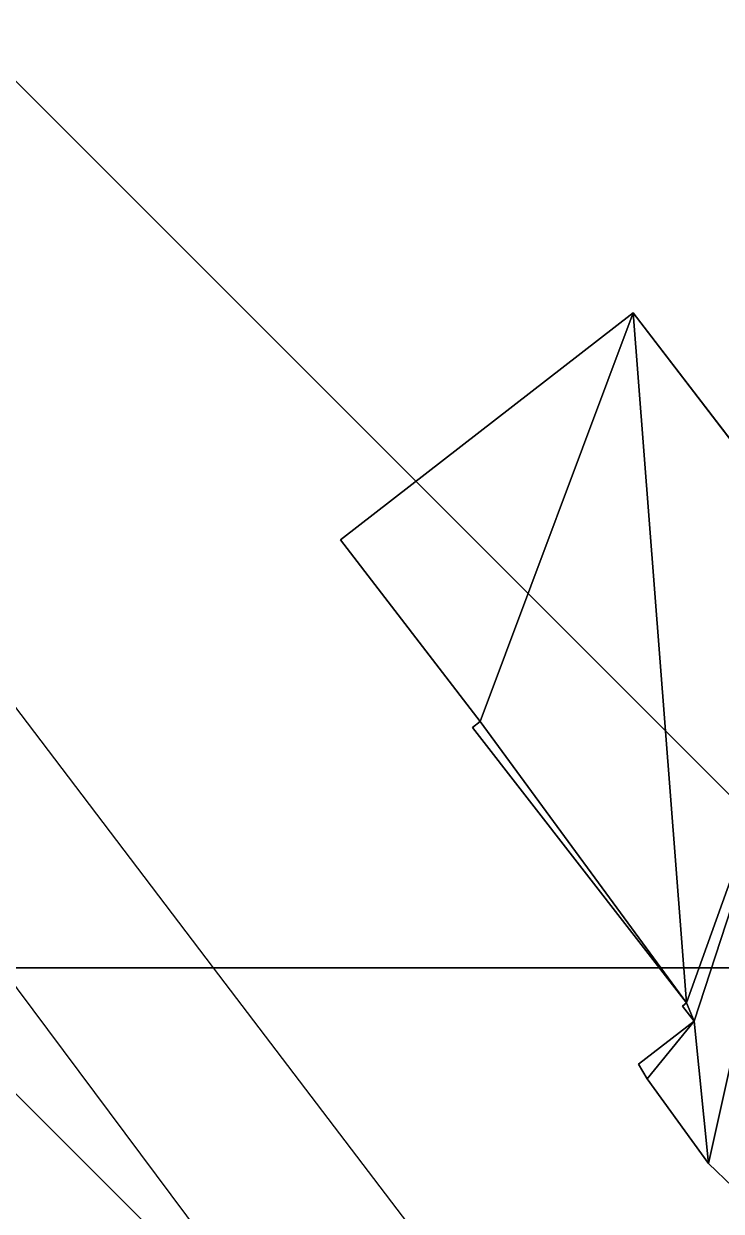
# Model space of a CAD drawing. Extents: x 0 to 812, y 0 to 720.
# Drawn here: x 483.98 to 504.63, y 292.79 to 327.96 of the extents above; entities that cross this region are included whole.
import ezdxf

# ---------------------------------------------------------------- set-up
doc = ezdxf.new("R2010")
doc.units = 0
doc.header["$LTSCALE"] = 0.0254
doc.layers.get('0').update_dxf_attribs({"color": 13, "linetype": 'CONTINUOUS'})
for name, color, linetype in [('BUILDINGS', 250, 'CONTINUOUS'), ('MINOR_ROADS', 250, 'CONTINUOUS'), ('PATHS', 250, 'CONTINUOUS'), ('TOPOGRAPHY', 250, 'CONTINUOUS')]:
    doc.layers.add(name, color=color, linetype=linetype)

# ---------------------------------------------------------------- blocks, each defined once
blk = doc.blocks.new('GROUP520')
at = {"color": 0}
blk.add_polyline3d([(573.667, 200.166, 5.817), (570, 200.767, 5.867), (564.894, 201.604, 5.946), (558.466, 210, 6.43), (540, 234.119, 7.811), (535.498, 240, 8.126), (522.582, 256.87, 8.723), (518.498, 262.019, 8.946), (512.426, 270, 9.324), (510, 273.188, 9.392), (489.601, 300, 9.836), (480, 312.62, 9.841), (469.261, 326.735, 9.752)], dxfattribs=at)
blk = doc.blocks.new('GROUP616')
at = {"color": 0}
blk.add_polyline3d([(303.799, 531.003, 5.591), (306.298, 527.722, 5.583), (319.86, 510, 5.497), (330, 496.75, 5.431), (339.501, 484.335, 5.365), (342.988, 480, 5.337), (360, 458.852, 5.391), (367.121, 450, 5.461), (375.975, 438.992, 5.723), (390, 420.972, 6.155), (390.757, 420, 6.185), (410.386, 394.779, 7.268), (414.101, 390, 7.467), (420, 382.412, 7.815), (437.423, 360, 8.973), (450, 343.822, 9.544), (460.745, 330, 9.777), (465.49, 323.896, 9.776), (480, 304.447, 9.915), (483.318, 300, 9.914), (505.699, 270, 9.371), (510, 264.235, 9.156), (514.217, 258.582, 8.89)], dxfattribs=at)
blk = doc.blocks.new('GROUP703')
at = {"color": 0}
for p, q in [((502.02, 319.398, 11.609), (493.362, 312.677, 11.609)), ((493.362, 312.677, 8.609), (502.02, 319.398, 8.609)), ((502.02, 319.398, 11.609), (493.362, 312.677, 11.609)), ((493.362, 312.677, 8.609), (502.02, 319.398, 8.609)), ((508.097, 311.48, 11.609), (502.02, 319.398, 11.609)), ((502.02, 319.398, 8.609), (508.097, 311.48, 8.609)), ((508.097, 311.48, 11.609), (502.02, 319.398, 11.609)), ((502.02, 319.398, 8.609), (508.097, 311.48, 8.609)), ((502.02, 319.398, 8.609), (502.02, 319.398, 11.609)), ((502.02, 319.398, 8.609), (502.02, 319.398, 11.609)), ((493.362, 312.677, 11.609), (497.497, 307.293, 11.609)), ((497.497, 307.293, 8.609), (493.362, 312.677, 8.609)), ((493.362, 312.677, 8.609), (493.362, 312.677, 11.609)), ((493.362, 312.677, 11.609), (497.497, 307.293, 11.609)), ((493.362, 312.677, 8.609), (493.362, 312.677, 11.609)), ((497.497, 307.293, 8.609), (493.362, 312.677, 8.609)), ((497.497, 307.293, 11.609), (497.267, 307.115, 11.609)), ((497.267, 307.115, 8.609), (497.497, 307.293, 8.609)), ((497.497, 307.293, 11.609), (497.267, 307.115, 11.609)), ((497.267, 307.115, 8.609), (497.497, 307.293, 8.609)), ((497.267, 307.115, 11.609), (503.601, 298.964, 11.609)), ((503.601, 298.964, 8.609), (497.267, 307.115, 8.609)), ((497.267, 307.115, 8.609), (497.267, 307.115, 11.609)), ((497.267, 307.115, 11.609), (503.601, 298.964, 11.609)), ((497.267, 307.115, 8.609), (497.267, 307.115, 11.609)), ((503.601, 298.964, 8.609), (497.267, 307.115, 8.609)), ((497.497, 307.293, 11.609), (497.497, 307.293, 8.609)), ((497.497, 307.293, 11.609), (497.497, 307.293, 8.609)), ((503.601, 298.964, 11.609), (503.483, 298.866, 11.609)), ((503.483, 298.866, 8.609), (503.601, 298.964, 8.609)), ((503.601, 298.964, 11.609), (503.483, 298.866, 11.609)), ((503.483, 298.866, 8.609), (503.601, 298.964, 8.609)), ((503.601, 298.964, 8.609), (503.601, 298.964, 11.609)), ((503.601, 298.964, 8.609), (503.601, 298.964, 11.609)), ((503.483, 298.866, 11.609), (503.828, 298.415, 11.609)), ((503.828, 298.415, 8.609), (503.483, 298.866, 8.609)), ((503.483, 298.866, 8.609), (503.483, 298.866, 11.609)), ((503.483, 298.866, 11.609), (503.828, 298.415, 11.609)), ((503.483, 298.866, 8.609), (503.483, 298.866, 11.609)), ((503.828, 298.415, 8.609), (503.483, 298.866, 8.609)), ((503.828, 298.415, 11.609), (502.177, 297.141, 11.609)), ((502.177, 297.141, 8.609), (503.828, 298.415, 8.609)), ((503.828, 298.415, 11.609), (502.177, 297.141, 11.609)), ((502.177, 297.141, 8.609), (503.828, 298.415, 8.609)), ((503.828, 298.415, 8.609), (503.828, 298.415, 11.609)), ((503.828, 298.415, 8.609), (503.828, 298.415, 11.609)), ((502.177, 297.141, 11.609), (502.433, 296.711, 11.609)), ((502.433, 296.711, 8.609), (502.177, 297.141, 8.609)), ((502.177, 297.141, 8.609), (502.177, 297.141, 11.609)), ((502.177, 297.141, 11.609), (502.433, 296.711, 11.609)), ((502.177, 297.141, 8.609), (502.177, 297.141, 11.609)), ((502.433, 296.711, 8.609), (502.177, 297.141, 8.609)), ((502.433, 296.711, 11.609), (504.254, 294.201, 11.609)), ((504.254, 294.201, 8.609), (502.433, 296.711, 8.609)), ((502.433, 296.711, 8.609), (502.433, 296.711, 11.609)), ((502.433, 296.711, 11.609), (504.254, 294.201, 11.609)), ((502.433, 296.711, 8.609), (502.433, 296.711, 11.609)), ((504.254, 294.201, 8.609), (502.433, 296.711, 8.609)), ((504.254, 294.201, 11.609), (504.971, 293.513, 11.609)), ((504.971, 293.513, 8.609), (504.254, 294.201, 8.609)), ((504.254, 294.201, 8.609), (504.254, 294.201, 11.609)), ((504.254, 294.201, 11.609), (504.971, 293.513, 11.609)), ((504.254, 294.201, 8.609), (504.254, 294.201, 11.609)), ((504.971, 293.513, 8.609), (504.254, 294.201, 8.609))]:
    blk.add_line(p, q, dxfattribs=at)
mesh = blk.add_polyface(dxfattribs=at)
corners = [(503.828, 298.415, 11.609), (503.601, 298.964, 11.609), (503.483, 298.866, 11.609), (502.433, 296.711, 11.609), (502.177, 297.141, 11.609), (504.254, 294.201, 11.609), (502.02, 319.398, 11.609), (493.362, 312.677, 11.609), (497.497, 307.293, 11.609), (530.775, 287.808, 11.609), (530.329, 290.325, 11.609), (528.887, 286.309, 11.609), (531.622, 288.72, 11.609), (531.471, 288.548, 11.609), (530.776, 290.663, 11.609), (530.672, 290.788, 11.609), (497.267, 307.115, 11.609), (508.097, 311.48, 11.609), (504.971, 293.513, 11.609), (505.117, 293.367, 11.609), (506.761, 294.614, 11.609), (507.072, 294.22, 11.609), (507.197, 294.327, 11.609), (513.491, 286.103, 11.609), (511.441, 307.058, 11.609), (516.906, 300.067, 11.609), (513.696, 286.264, 11.609), (517.906, 280.924, 11.609), (520.862, 303.208, 11.609), (526.028, 287.169, 11.609), (523.645, 299.617, 11.609), (535.344, 308.662, 11.609), (526.126, 287.044, 11.609), (526.548, 287.365, 11.609), (527.822, 285.742, 11.609), (538.564, 297.657, 11.609), (538.945, 297.177, 11.609), (535.747, 308.134, 11.609), (537.991, 305.301, 11.609), (538.445, 304.687, 11.609), (541.938, 300.194, 11.609), (512.028, 314.593, 11.609), (515.474, 310.158, 11.609)]
mesh.append_faces([[corners[k] for k in face] for face in [(0, 1, 2), (3, 0, 4), (12, 9, 13), (1, 8, 16), (35, 15, 36), (41, 24, 42)]], dxfattribs={"vtx0": -1, "color": 0})
mesh.append_faces([[corners[k] for k in face] for face in [(9, 10, 11), (10, 9, 12), (6, 1, 17), (24, 23, 25), (25, 27, 28), (28, 29, 30), (30, 29, 31), (31, 35, 37), (37, 35, 38), (38, 35, 39)]], dxfattribs={"vtx0": -1, "vtx1": -1, "color": 0})
mesh.append_faces([[corners[k] for k in face] for face in [(8, 1, 6), (17, 1, 0), (17, 0, 5), (17, 23, 24), (31, 11, 10), (31, 10, 15), (31, 15, 35)]], dxfattribs={"vtx0": -1, "vtx1": -1, "vtx2": -1, "color": 0})
mesh.append_faces([[corners[k] for k in face] for face in [(0, 3, 5), (17, 5, 18), (17, 18, 19), (17, 19, 20), (17, 20, 21), (17, 21, 22), (17, 22, 23), (25, 23, 26), (25, 26, 27), (28, 27, 29), (31, 29, 32), (31, 32, 33), (31, 33, 34), (31, 34, 11), (24, 41, 17)]], dxfattribs={"vtx0": -1, "vtx2": -1, "color": 0})
mesh.append_faces([[corners[k] for k in face] for face in [(14, 15, 10), (40, 39, 35)]], dxfattribs={"vtx1": -1, "color": 0})
mesh.append_faces([[corners[k] for k in face] for face in [(6, 7, 8)]], dxfattribs={"vtx2": -1, "color": 0})
mesh = blk.add_polyface(dxfattribs=at)
corners = [(502.02, 319.398, 8.609), (497.497, 307.293, 8.609), (493.362, 312.677, 8.609), (512.028, 314.593, 8.609), (511.441, 307.058, 8.609), (508.097, 311.48, 8.609), (515.474, 310.158, 8.609), (503.828, 298.415, 8.609), (502.433, 296.711, 8.609), (502.177, 297.141, 8.609), (504.254, 294.201, 8.609), (503.483, 298.866, 8.609), (503.601, 298.964, 8.609), (541.938, 300.194, 8.609), (538.564, 297.657, 8.609), (538.445, 304.687, 8.609), (497.267, 307.115, 8.609), (504.971, 293.513, 8.609), (505.117, 293.367, 8.609), (506.761, 294.614, 8.609), (507.072, 294.22, 8.609), (507.197, 294.327, 8.609), (513.491, 286.103, 8.609), (516.906, 300.067, 8.609), (513.696, 286.264, 8.609), (517.906, 280.924, 8.609), (520.862, 303.208, 8.609), (526.028, 287.169, 8.609), (523.645, 299.617, 8.609), (535.344, 308.662, 8.609), (526.126, 287.044, 8.609), (526.548, 287.365, 8.609), (527.822, 285.742, 8.609), (528.887, 286.309, 8.609), (530.329, 290.325, 8.609), (530.672, 290.788, 8.609), (538.945, 297.177, 8.609), (535.747, 308.134, 8.609), (537.991, 305.301, 8.609), (530.776, 290.663, 8.609), (530.775, 287.808, 8.609), (531.622, 288.72, 8.609), (531.471, 288.548, 8.609)]
mesh.append_faces([[corners[k] for k in face] for face in [(0, 1, 2), (4, 3, 6), (7, 8, 9), (1, 12, 16), (35, 14, 36), (40, 41, 42)]], dxfattribs={"vtx0": -1, "color": 0})
mesh.append_faces([[corners[k] for k in face] for face in [(3, 4, 5), (8, 7, 10), (10, 5, 17), (17, 5, 18), (18, 5, 19), (19, 5, 20), (20, 5, 21), (21, 5, 22), (22, 23, 24), (24, 23, 25), (25, 26, 27), (27, 29, 30), (30, 29, 31), (31, 29, 32), (32, 29, 33)]], dxfattribs={"vtx0": -1, "vtx1": -1, "color": 0})
mesh.append_faces([[corners[k] for k in face] for face in [(12, 1, 0), (12, 5, 7), (7, 5, 10), (22, 5, 4), (33, 29, 34), (34, 29, 35), (35, 29, 14)]], dxfattribs={"vtx0": -1, "vtx1": -1, "vtx2": -1, "color": 0})
mesh.append_faces([[corners[k] for k in face] for face in [(12, 0, 5), (22, 4, 23), (25, 23, 26), (27, 26, 28), (27, 28, 29), (14, 29, 37), (14, 37, 38), (14, 38, 15), (34, 40, 33), (40, 34, 41)]], dxfattribs={"vtx0": -1, "vtx2": -1, "color": 0})
mesh.append_faces([[corners[k] for k in face] for face in [(13, 14, 15), (39, 34, 35)]], dxfattribs={"vtx1": -1, "color": 0})
mesh.append_faces([[corners[k] for k in face] for face in [(7, 11, 12)]], dxfattribs={"vtx2": -1, "color": 0})
mesh = blk.add_polyface(dxfattribs=at)
corners = [(493.362, 312.677, 11.609), (502.02, 319.398, 8.609), (493.362, 312.677, 8.609), (502.02, 319.398, 11.609)]
mesh.append_faces([[corners[k] for k in face] for face in [(0, 1, 2), (1, 0, 3)]], dxfattribs={"vtx0": -1, "color": 0})
mesh = blk.add_polyface(dxfattribs=at)
corners = [(502.02, 319.398, 8.609), (508.097, 311.48, 11.609), (508.097, 311.48, 8.609), (502.02, 319.398, 11.609)]
mesh.append_faces([[corners[k] for k in face] for face in [(0, 1, 2), (1, 0, 3)]], dxfattribs={"vtx0": -1, "color": 0})
mesh = blk.add_polyface(dxfattribs=at)
corners = [(493.362, 312.677, 11.609), (497.497, 307.293, 8.609), (497.497, 307.293, 11.609), (493.362, 312.677, 8.609)]
mesh.append_faces([[corners[k] for k in face] for face in [(0, 1, 2), (1, 0, 3)]], dxfattribs={"vtx0": -1, "color": 0})
mesh = blk.add_polyface(dxfattribs=at)
corners = [(497.267, 307.115, 11.609), (497.497, 307.293, 8.609), (497.267, 307.115, 8.609), (497.497, 307.293, 11.609)]
mesh.append_faces([[corners[k] for k in face] for face in [(0, 1, 2), (1, 0, 3)]], dxfattribs={"vtx0": -1, "color": 0})
mesh = blk.add_polyface(dxfattribs=at)
corners = [(497.267, 307.115, 11.609), (503.601, 298.964, 8.609), (503.601, 298.964, 11.609), (497.267, 307.115, 8.609)]
mesh.append_faces([[corners[k] for k in face] for face in [(0, 1, 2), (1, 0, 3)]], dxfattribs={"vtx0": -1, "color": 0})
mesh = blk.add_polyface(dxfattribs=at)
corners = [(503.483, 298.866, 11.609), (503.601, 298.964, 8.609), (503.483, 298.866, 8.609), (503.601, 298.964, 11.609)]
mesh.append_faces([[corners[k] for k in face] for face in [(0, 1, 2), (1, 0, 3)]], dxfattribs={"vtx0": -1, "color": 0})
mesh = blk.add_polyface(dxfattribs=at)
corners = [(503.483, 298.866, 11.609), (503.828, 298.415, 8.609), (503.828, 298.415, 11.609), (503.483, 298.866, 8.609)]
mesh.append_faces([[corners[k] for k in face] for face in [(0, 1, 2), (1, 0, 3)]], dxfattribs={"vtx0": -1, "color": 0})
mesh = blk.add_polyface(dxfattribs=at)
corners = [(502.177, 297.141, 11.609), (503.828, 298.415, 8.609), (502.177, 297.141, 8.609), (503.828, 298.415, 11.609)]
mesh.append_faces([[corners[k] for k in face] for face in [(0, 1, 2), (1, 0, 3)]], dxfattribs={"vtx0": -1, "color": 0})
mesh = blk.add_polyface(dxfattribs=at)
corners = [(502.177, 297.141, 11.609), (502.433, 296.711, 8.609), (502.433, 296.711, 11.609), (502.177, 297.141, 8.609)]
mesh.append_faces([[corners[k] for k in face] for face in [(0, 1, 2), (1, 0, 3)]], dxfattribs={"vtx0": -1, "color": 0})
mesh = blk.add_polyface(dxfattribs=at)
corners = [(502.433, 296.711, 11.609), (504.254, 294.201, 8.609), (504.254, 294.201, 11.609), (502.433, 296.711, 8.609)]
mesh.append_faces([[corners[k] for k in face] for face in [(0, 1, 2), (1, 0, 3)]], dxfattribs={"vtx0": -1, "color": 0})
mesh = blk.add_polyface(dxfattribs=at)
corners = [(504.971, 293.513, 11.609), (504.254, 294.201, 8.609), (504.971, 293.513, 8.609), (504.254, 294.201, 11.609)]
mesh.append_faces([[corners[k] for k in face] for face in [(0, 1, 2), (1, 0, 3)]], dxfattribs={"vtx0": -1, "color": 0})
blk = doc.blocks.new('GROUP741')
at = {"color": 0}
blk.add_line((510, 300, 9.583), (480, 300, 9.955), dxfattribs=at)
blk.add_line((510, 300, 9.583), (480, 300, 9.955), dxfattribs=at)
mesh = blk.add_polyface(dxfattribs=at)
corners = [(510, 300, 9.583), (480, 330, 9.684), (480, 300, 9.955)]
mesh.append_faces([[corners[k] for k in face] for face in [(0, 1, 2)]], dxfattribs={"color": 0})
mesh = blk.add_polyface(dxfattribs=at)
corners = [(510, 330, 9.149), (480, 330, 9.684), (510, 300, 9.583)]
mesh.append_faces([[corners[k] for k in face] for face in [(0, 1, 2)]], dxfattribs={"color": 0})
mesh = blk.add_polyface(dxfattribs=at)
corners = [(510, 270, 9.369), (480, 300, 9.955), (480, 270, 9.386)]
mesh.append_faces([[corners[k] for k in face] for face in [(0, 1, 2)]], dxfattribs={"color": 0})
mesh = blk.add_polyface(dxfattribs=at)
corners = [(510, 300, 9.583), (480, 300, 9.955), (510, 270, 9.369)]
mesh.append_faces([[corners[k] for k in face] for face in [(0, 1, 2)]], dxfattribs={"color": 0})

msp = doc.modelspace()

# ---------------------------------------------------------------- block references
at = {"layer": 'BUILDINGS', "color": 0}
msp.add_blockref('GROUP703', (0, 0), dxfattribs=at)
at = {"layer": 'MINOR_ROADS', "color": 0}
msp.add_blockref('GROUP616', (0, 0), dxfattribs=at)
at = {"layer": 'PATHS', "color": 0}
msp.add_blockref('GROUP520', (0, 0), dxfattribs=at)
at = {"layer": 'TOPOGRAPHY', "color": 0}
msp.add_blockref('GROUP741', (0, 0), dxfattribs=at)

doc.saveas('drawing.dxf')
